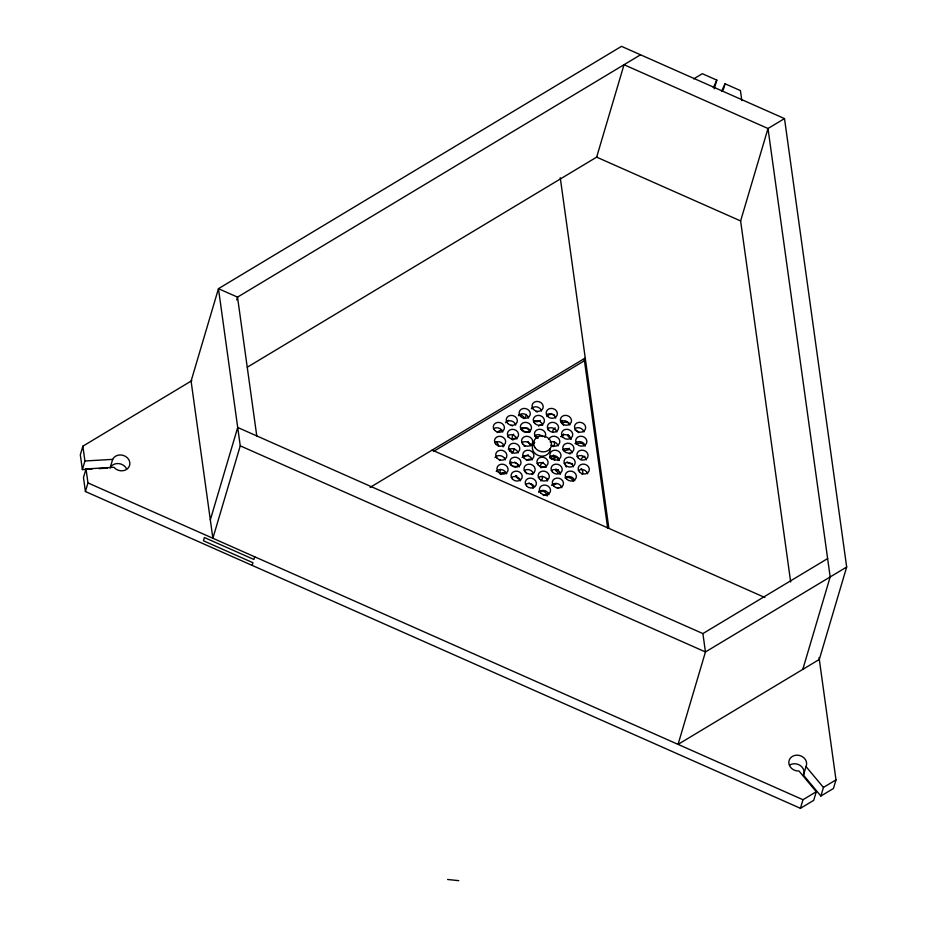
<?xml version="1.0" encoding="UTF-8"?>
<svg xmlns="http://www.w3.org/2000/svg" width="927" height="927" viewBox="0 0 927 927"><rect width="100%" height="100%" fill="white"/><g stroke="black" fill="none" stroke-linecap="round" stroke-linejoin="round"><path stroke-width="1.39" d="M191.819 380.661L82.862 446.177L80.325 454.775L82.376 469.583L92.074 469.016M82.376 469.583L84.925 460.986L82.862 446.177M84.925 460.986L112.654 459.375A9.027 7.845 16.5 0 1 125.666 456.478A9.027 7.845 16.5 0 1 127.613 468.622A9.027 7.845 16.5 0 1 113.928 467.301L86.026 468.935L83.476 477.532L85.411 491.519L800.43 808.321L813.732 800.325L816.281 791.728L799.004 771.009A9.027 7.845 16.5 0 1 788.796 762.226A9.027 7.845 16.5 0 1 799.549 755.459A9.027 7.845 16.5 0 1 806.026 766.594L823.431 787.429L820.882 796.026L803.477 775.192A9.027 7.845 16.5 0 0 800.534 765.702A9.027 7.845 16.5 0 0 789.653 765.076M85.411 491.519L87.961 482.921L86.026 468.935M112.654 459.375L110.104 467.973A9.027 7.845 16.5 0 1 118.297 463.558A9.027 7.845 16.5 0 1 126.617 468.923M236.698 299.885L237.521 297.127L640.534 54.797M210.325 519.896L237.706 427.474L702.898 633.581L827.626 558.587M256.767 435.91L237.521 297.127L218.459 288.679L240.255 445.841L212.874 538.263L191.089 381.113L218.459 288.679L621.484 46.35L784.509 118.586L846.675 567.023L819.306 659.456L678.066 744.381L705.447 651.948L702.898 633.581M252.144 565.389L252.944 562.712L203.442 540.777L204.392 537.544L253.905 559.479L254.693 556.791M554.381 459.885L555.111 457.428L553.558 455.064M714.277 88.725L716.826 80.128L702.318 73.708L693.674 78.899M723.257 89.931L725.076 83.789L740.43 90.591L741.82 100.603M790.673 581.982L740.615 220.939L767.996 128.505L784.509 118.586M802.794 669.375L830.175 576.953L767.996 128.505L624.022 64.716L596.652 157.15L740.615 220.939M803.477 775.192L806.026 766.594M800.43 808.321L802.979 799.723L816.281 791.728M819.039 657.544L835.992 779.874L833.454 788.471L820.882 796.026M713.327 87.625L716.826 80.128M721.588 91.228L725.076 83.789M247.347 367.185L597.034 156.906M370.116 487.393L585.25 358.031L584.45 360.719L433.477 451.495M846.675 567.023L705.447 651.948L240.255 445.841M823.431 787.429L835.992 779.874M551.356 459.189L555.111 457.428M99.015 468.622L107.335 468.135M447.59 879.491L458.761 880.65M432.167 450.082L764.868 597.498M87.961 482.921L802.979 799.723M560.256 177.729L608.865 528.378M584.288 359.537L607.672 528.228M550.244 448.517A9.05 7.856 16.5 0 1 538.181 455.435A9.05 7.856 16.5 0 1 534.728 442.353M493.512 428.761A5.655 4.913 16.5 0 1 502.735 432.052M505.493 422.7A5.655 4.913 16.5 0 1 511.206 420.928A5.655 4.913 16.5 0 1 515.667 425.076M518.425 415.725A5.655 4.913 16.5 0 1 524.137 413.94A5.655 4.913 16.5 0 1 528.587 418.1M531.345 408.749A5.655 4.913 16.5 0 1 537.069 406.965A5.655 4.913 16.5 0 1 541.519 411.113M494.74 442.689A5.655 4.913 16.5 0 1 503.964 445.98M507.66 435.725A5.655 4.913 16.5 0 1 516.884 439.016M520.592 428.737A5.655 4.913 16.5 0 1 529.815 432.028M533.512 421.762A5.655 4.913 16.5 0 1 542.735 425.053M546.443 414.775A5.655 4.913 16.5 0 1 555.667 418.065M495.006 457.544A5.655 4.913 16.5 0 1 500.731 455.76A5.655 4.913 16.5 0 1 505.18 459.908M508.888 449.641A5.655 4.913 16.5 0 1 518.112 452.932M521.82 442.654A5.655 4.913 16.5 0 1 531.032 445.945M534.74 435.69A5.655 4.913 16.5 0 1 542.643 436.605M547.66 428.714A5.655 4.913 16.5 0 1 556.884 432.005M560.592 421.739A5.655 4.913 16.5 0 1 569.815 425.029M574.74 428.691A5.655 4.913 16.5 0 1 583.964 431.982M560.858 436.594A5.655 4.913 16.5 0 1 566.582 434.809A5.655 4.913 16.5 0 1 571.032 438.958M550.093 441.994A5.655 4.913 16.5 0 1 558.1 445.945M522.075 457.532A5.655 4.913 16.5 0 1 527.799 455.748A5.655 4.913 16.5 0 1 532.249 459.896M510.105 463.57A5.655 4.913 16.5 0 1 519.329 466.86M496.223 471.495A5.655 4.913 16.5 0 1 501.947 469.711A5.655 4.913 16.5 0 1 506.397 473.859M511.322 477.521A5.655 4.913 16.5 0 1 520.545 480.812M524.253 470.534A5.655 4.913 16.5 0 1 533.477 473.824M537.173 463.57A5.655 4.913 16.5 0 1 546.397 466.86M550.105 456.571A5.655 4.913 16.5 0 1 559.329 459.862A5.655 4.913 16.5 0 1 558.216 460.545M563.025 449.607A5.655 4.913 16.5 0 1 572.249 452.897M575.007 443.546A5.655 4.913 16.5 0 1 580.731 441.762A5.655 4.913 16.5 0 1 585.18 445.91M577.173 456.559A5.655 4.913 16.5 0 1 586.397 459.85M564.253 463.535A5.655 4.913 16.5 0 1 573.477 466.826M551.322 470.522A5.655 4.913 16.5 0 1 560.545 473.813M538.402 477.486A5.655 4.913 16.5 0 1 547.625 480.777M525.47 484.485A5.655 4.913 16.5 0 1 534.207 486.513M538.668 492.353A5.655 4.913 16.5 0 1 544.381 490.568A5.655 4.913 16.5 0 1 548.842 494.728M551.588 485.377A5.655 4.913 16.5 0 1 557.312 483.593A5.655 4.913 16.5 0 1 561.762 487.741M565.47 477.463A5.655 4.913 16.5 0 1 574.694 480.742M578.402 470.499A5.655 4.913 16.5 0 1 587.614 473.778M537.023 438.216A5.655 4.913 16.5 0 1 535.377 431.24A5.655 4.913 16.5 0 1 543.129 430.313A5.655 4.913 16.5 0 1 544.763 437.289M548.9 439.317A5.655 4.913 16.5 0 1 556.409 436.802A5.655 4.913 16.5 0 1 559.166 443.894A5.655 4.913 16.5 0 1 551.171 445.169M529.943 431.715A5.655 4.913 16.5 0 1 521.646 428.309M526.409 460.452A5.655 4.913 16.5 0 1 531.785 459.421M519.896 479.468A5.655 4.913 16.5 0 1 515.841 475.771M525.076 471.414A5.655 4.913 16.5 0 1 526.594 473.709M557.162 488.1A5.655 4.913 16.5 0 1 558.599 488.008M528.17 454.705A5.655 4.913 16.5 0 1 522.805 455.736M523.987 446.038A5.655 4.913 16.5 0 1 525.435 446.281M504.659 458.019A5.655 4.913 16.5 0 1 504.879 459.317M514.126 448.726A5.655 4.913 16.5 0 1 511.449 452.897M503.094 446.918A5.655 4.913 16.5 0 1 503.616 445.748M569.456 448.228A5.655 4.913 16.5 0 1 563.222 450.244M560.325 473.975A5.655 4.913 16.5 0 1 556.038 468.981M565.505 465.922A5.655 4.913 16.5 0 1 566.42 466.988M530.684 444.589A5.655 4.913 16.5 0 1 527.996 441.449M534.682 435.69A5.655 4.913 16.5 0 1 538.147 438.158M556.443 483.535A5.655 4.913 16.5 0 1 552.527 484.809M547.023 480.87A5.655 4.913 16.5 0 1 546.953 478.297M497.278 432.608A5.655 4.913 16.5 0 1 502.052 430.348M507.787 435.586A5.655 4.913 16.5 0 1 507.625 436.86M550.511 458.367A5.655 4.913 16.5 0 1 549.92 457.138M540.684 467.729A5.655 4.913 16.5 0 1 543.141 462.26M513.002 440.128A5.655 4.913 16.5 0 1 513.72 434.172M563.639 433.917A5.655 4.913 16.5 0 1 561.113 436.814M552.608 432.109A5.655 4.913 16.5 0 1 555.285 427.938M572.469 463.523A5.655 4.913 16.5 0 1 567.023 461.982M569.305 453.79A5.655 4.913 16.5 0 1 570.754 453.685M554.323 441.936A5.655 4.913 16.5 0 1 553.002 446.663M495.632 441.739A5.655 4.913 16.5 0 1 498.541 446.177M506.524 422.017A5.655 4.913 16.5 0 1 508.517 420.29M511.159 425.377A5.655 4.913 16.5 0 1 512.527 425.933M518.958 414.543A5.655 4.913 16.5 0 1 524.462 418.483M526.281 414.404A5.655 4.913 16.5 0 1 523.593 418.575M499.016 459.676A5.655 4.913 16.5 0 1 500.383 460.232M508.263 449.097A5.655 4.913 16.5 0 1 512.318 452.805M512.133 439.537A5.655 4.913 16.5 0 1 516.049 438.274M521.38 428.958A5.655 4.913 16.5 0 1 525.296 427.683M526.756 427.926A5.655 4.913 16.5 0 1 528.112 428.483M529.294 429.328A5.655 4.913 16.5 0 1 530.209 430.395M540.325 420.394A5.655 4.913 16.5 0 1 533.581 420.858M536.142 411.715A5.655 4.913 16.5 0 1 537.59 411.959M500.847 474.45A5.655 4.913 16.5 0 1 500.719 469.479M499.989 473.848A5.655 4.913 16.5 0 1 506.721 473.373M510.371 462.515A5.655 4.913 16.5 0 1 511.704 462.086M514.612 462.225A5.655 4.913 16.5 0 1 515.968 462.782M517.15 463.627A5.655 4.913 16.5 0 1 518.657 465.922M518.923 465.296A5.655 4.913 16.5 0 1 510.093 463.859M538.645 491.368A5.655 4.913 16.5 0 1 547.15 496.061M568.147 436.594A5.655 4.913 16.5 0 1 569.282 435.864M561.808 423.465A5.655 4.913 16.5 0 1 569.723 423.836M551.229 445.018A5.655 4.913 16.5 0 1 552.144 446.084M541.542 467.637A5.655 4.913 16.5 0 1 545.783 467.335M549.653 457.764A5.655 4.913 16.5 0 1 559.085 460.429M555.991 470.916A5.655 4.913 16.5 0 1 558.471 469.746M567.73 448.633A5.655 4.913 16.5 0 1 568.321 449.862M515.574 476.397A5.655 4.913 16.5 0 1 516.71 475.655M528.877 483.141A5.655 4.913 16.5 0 1 533.152 488.135M542.179 476.258A5.655 4.913 16.5 0 1 540.858 480.986M531.889 474.578A5.655 4.913 16.5 0 1 533.894 472.851M571.102 439.097A5.655 4.913 16.5 0 1 568.193 434.659M575.111 430.198A5.655 4.913 16.5 0 1 578.575 432.666M576.084 444.369A5.655 4.913 16.5 0 1 584.914 445.806M548.066 493.141A5.655 4.913 16.5 0 1 543.28 495.4M565.064 477.95A5.655 4.913 16.5 0 1 573.35 481.356M581.09 468.471A5.655 4.913 16.5 0 1 582.144 474.508M581.032 459.665A5.655 4.913 16.5 0 1 584.902 456.339M563.581 425.111A5.655 4.913 16.5 0 1 562.005 420.244M538.564 426.13A5.655 4.913 16.5 0 1 542.48 424.856M547.393 427.567A5.655 4.913 16.5 0 1 548.205 430.093M546.942 416.524A5.655 4.913 16.5 0 1 554.543 415.064M534.983 447.602A9.05 7.856 16.5 0 0 550.487 448.158A9.05 7.856 16.5 0 0 542.237 435.945A9.05 7.856 16.5 0 0 534.983 447.602M534.694 423.361A5.655 4.913 16.5 0 0 544.172 422.225A5.655 4.913 16.5 0 0 537.695 415.4A5.655 4.913 16.5 0 0 534.694 423.361M524.207 458.216A5.655 4.913 16.5 0 0 533.685 457.081A5.655 4.913 16.5 0 0 527.208 450.244A5.655 4.913 16.5 0 0 524.207 458.216M511.275 465.192A5.655 4.913 16.5 0 0 520.765 464.056A5.655 4.913 16.5 0 0 514.276 457.231A5.655 4.913 16.5 0 0 511.275 465.192M540.789 493.037A5.655 4.913 16.5 0 0 550.279 491.901A5.655 4.913 16.5 0 0 543.79 485.076A5.655 4.913 16.5 0 0 540.789 493.037M578.344 458.158A5.655 4.913 16.5 0 0 587.834 457.034A5.655 4.913 16.5 0 0 581.356 450.198A5.655 4.913 16.5 0 0 578.344 458.158M575.91 430.29A5.655 4.913 16.5 0 0 585.4 429.155A5.655 4.913 16.5 0 0 578.912 422.33A5.655 4.913 16.5 0 0 575.91 430.29M494.694 430.371A5.655 4.913 16.5 0 0 504.172 429.236A5.655 4.913 16.5 0 0 497.695 422.399A5.655 4.913 16.5 0 0 494.694 430.371M548.83 430.325A5.655 4.913 16.5 0 0 558.321 429.189A5.655 4.913 16.5 0 0 551.843 422.353A5.655 4.913 16.5 0 0 548.83 430.325M579.572 472.098A5.655 4.913 16.5 0 0 589.062 470.962A5.655 4.913 16.5 0 0 582.573 464.137A5.655 4.913 16.5 0 0 579.572 472.098M547.614 416.385A5.655 4.913 16.5 0 0 557.104 415.25A5.655 4.913 16.5 0 0 550.615 408.413A5.655 4.913 16.5 0 0 547.614 416.385M566.64 479.085A5.655 4.913 16.5 0 0 576.13 477.95A5.655 4.913 16.5 0 0 569.641 471.113A5.655 4.913 16.5 0 0 566.64 479.085M553.72 486.061A5.655 4.913 16.5 0 0 563.199 484.925A5.655 4.913 16.5 0 0 556.721 478.089A5.655 4.913 16.5 0 0 553.72 486.061M498.344 472.179A5.655 4.913 16.5 0 0 507.834 471.043A5.655 4.913 16.5 0 0 501.356 464.207A5.655 4.913 16.5 0 0 498.344 472.179M526.64 486.084A5.655 4.913 16.5 0 0 536.13 484.948A5.655 4.913 16.5 0 0 529.641 478.123A5.655 4.913 16.5 0 0 526.64 486.084M512.492 479.132A5.655 4.913 16.5 0 0 521.982 477.996A5.655 4.913 16.5 0 0 515.493 471.159A5.655 4.913 16.5 0 0 512.492 479.132M533.465 409.433A5.655 4.913 16.5 0 0 542.955 408.297A5.655 4.913 16.5 0 0 536.466 401.461A5.655 4.913 16.5 0 0 533.465 409.433M510.059 451.264A5.655 4.913 16.5 0 0 519.537 450.128A5.655 4.913 16.5 0 0 513.06 443.291A5.655 4.913 16.5 0 0 510.059 451.264M525.424 472.156A5.655 4.913 16.5 0 0 534.914 471.02A5.655 4.913 16.5 0 0 528.425 464.184A5.655 4.913 16.5 0 0 525.424 472.156M577.127 444.23A5.655 4.913 16.5 0 0 586.617 443.094A5.655 4.913 16.5 0 0 580.128 436.258A5.655 4.913 16.5 0 0 577.127 444.23M497.127 458.239A5.655 4.913 16.5 0 0 506.617 457.104A5.655 4.913 16.5 0 0 500.128 450.279A5.655 4.913 16.5 0 0 497.127 458.239M561.762 423.338A5.655 4.913 16.5 0 0 571.252 422.202A5.655 4.913 16.5 0 0 564.763 415.377A5.655 4.913 16.5 0 0 561.762 423.338M520.545 416.408A5.655 4.913 16.5 0 0 530.035 415.273A5.655 4.913 16.5 0 0 523.546 408.448A5.655 4.913 16.5 0 0 520.545 416.408M522.979 444.276A5.655 4.913 16.5 0 0 532.469 443.141A5.655 4.913 16.5 0 0 525.98 436.316A5.655 4.913 16.5 0 0 522.979 444.276M495.91 444.311A5.655 4.913 16.5 0 0 505.4 443.176A5.655 4.913 16.5 0 0 498.911 436.339A5.655 4.913 16.5 0 0 495.91 444.311M508.83 437.324A5.655 4.913 16.5 0 0 518.32 436.188A5.655 4.913 16.5 0 0 511.843 429.363A5.655 4.913 16.5 0 0 508.83 437.324M564.207 451.206A5.655 4.913 16.5 0 0 573.686 450.07A5.655 4.913 16.5 0 0 567.208 443.245A5.655 4.913 16.5 0 0 564.207 451.206M552.492 472.121A5.655 4.913 16.5 0 0 561.982 470.986A5.655 4.913 16.5 0 0 555.493 464.16A5.655 4.913 16.5 0 0 552.492 472.121M539.572 479.108A5.655 4.913 16.5 0 0 549.051 477.973A5.655 4.913 16.5 0 0 542.573 471.136A5.655 4.913 16.5 0 0 539.572 479.108M507.614 423.396A5.655 4.913 16.5 0 0 517.104 422.26A5.655 4.913 16.5 0 0 510.615 415.423A5.655 4.913 16.5 0 0 507.614 423.396M551.275 458.193A5.655 4.913 16.5 0 0 560.765 457.057A5.655 4.913 16.5 0 0 554.276 450.221A5.655 4.913 16.5 0 0 551.275 458.193M538.344 465.169A5.655 4.913 16.5 0 0 547.834 464.033A5.655 4.913 16.5 0 0 541.356 457.208A5.655 4.913 16.5 0 0 538.344 465.169M521.762 430.348A5.655 4.913 16.5 0 0 531.252 429.213A5.655 4.913 16.5 0 0 524.763 422.376A5.655 4.913 16.5 0 0 521.762 430.348M562.979 437.277A5.655 4.913 16.5 0 0 572.469 436.142A5.655 4.913 16.5 0 0 565.98 429.305A5.655 4.913 16.5 0 0 562.979 437.277M565.424 465.145A5.655 4.913 16.5 0 0 574.914 464.01A5.655 4.913 16.5 0 0 568.425 457.173A5.655 4.913 16.5 0 0 565.424 465.145"/></g></svg>
